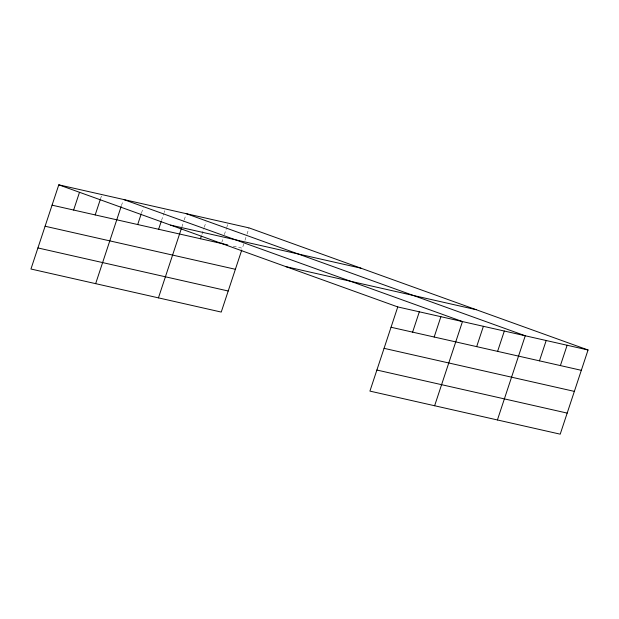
<?xml version="1.0" encoding="UTF-8"?>
<svg xmlns="http://www.w3.org/2000/svg" width="619" height="619" viewBox="0 0 619 619"><rect width="100%" height="100%" fill="white"/><g stroke="black" fill="none" stroke-linecap="round" stroke-linejoin="round"><path stroke-width="0.46" stroke-dasharray="3.1 2.32" d="M100.456 199.016L101.632 195.48M121.44 205.663L122.902 201.245M141.496 213.052L143.252 207.744M161.551 220.434L163.888 213.362M164.182 212.479L164.762 210.715M181.893 226.941L183.944 220.751M184.238 219.869L185.7 215.451M201.949 234.33L203.999 228.14M204.293 227.258L206.042 221.95M221.71 242.602L223.173 238.176M224.341 234.647L226.392 228.457M226.686 227.575L227.854 224.039M243.816 243.801L242.354 248.219L231.429 245.751M244.985 240.265L246.741 234.957M247.027 234.075L249.078 227.893"/><path stroke-width="0.93" d="M588.05 349.983L397.762 306.931L369.922 391.107L560.21 434.167L588.05 349.983L249.078 227.893L58.79 184.833L30.95 269.017L221.238 312.069L241.75 250.053M73.63 210.042L79.48 192.37M95.194 214.925L100.17 199.898M95.651 283.649L121.146 206.545M137.697 224.542L141.202 213.934M158.626 229.278L161.257 221.323M158.441 297.863L181.313 228.705M200.486 238.748L201.368 236.094M412.61 332.14L419.326 311.814M434.174 337.022L440.898 316.688M434.623 405.747L462.463 321.571L123.49 199.473M476.669 346.632L483.393 326.306M497.599 351.368L504.323 331.041M497.413 419.953L525.252 335.777L186.28 213.679M539.466 360.846L546.19 340.512M560.396 365.581L567.12 345.247M170.651 225.13L360.939 268.182M52.066 205.168L227.792 244.923M285.901 266.642L476.189 309.693M45.094 226.237L235.382 269.288M391.038 327.258L581.326 370.317M37.921 247.94L228.202 291M384.074 348.335L574.355 391.386M376.894 370.038L567.182 413.097M58.79 184.833L397.762 306.931"/></g></svg>
